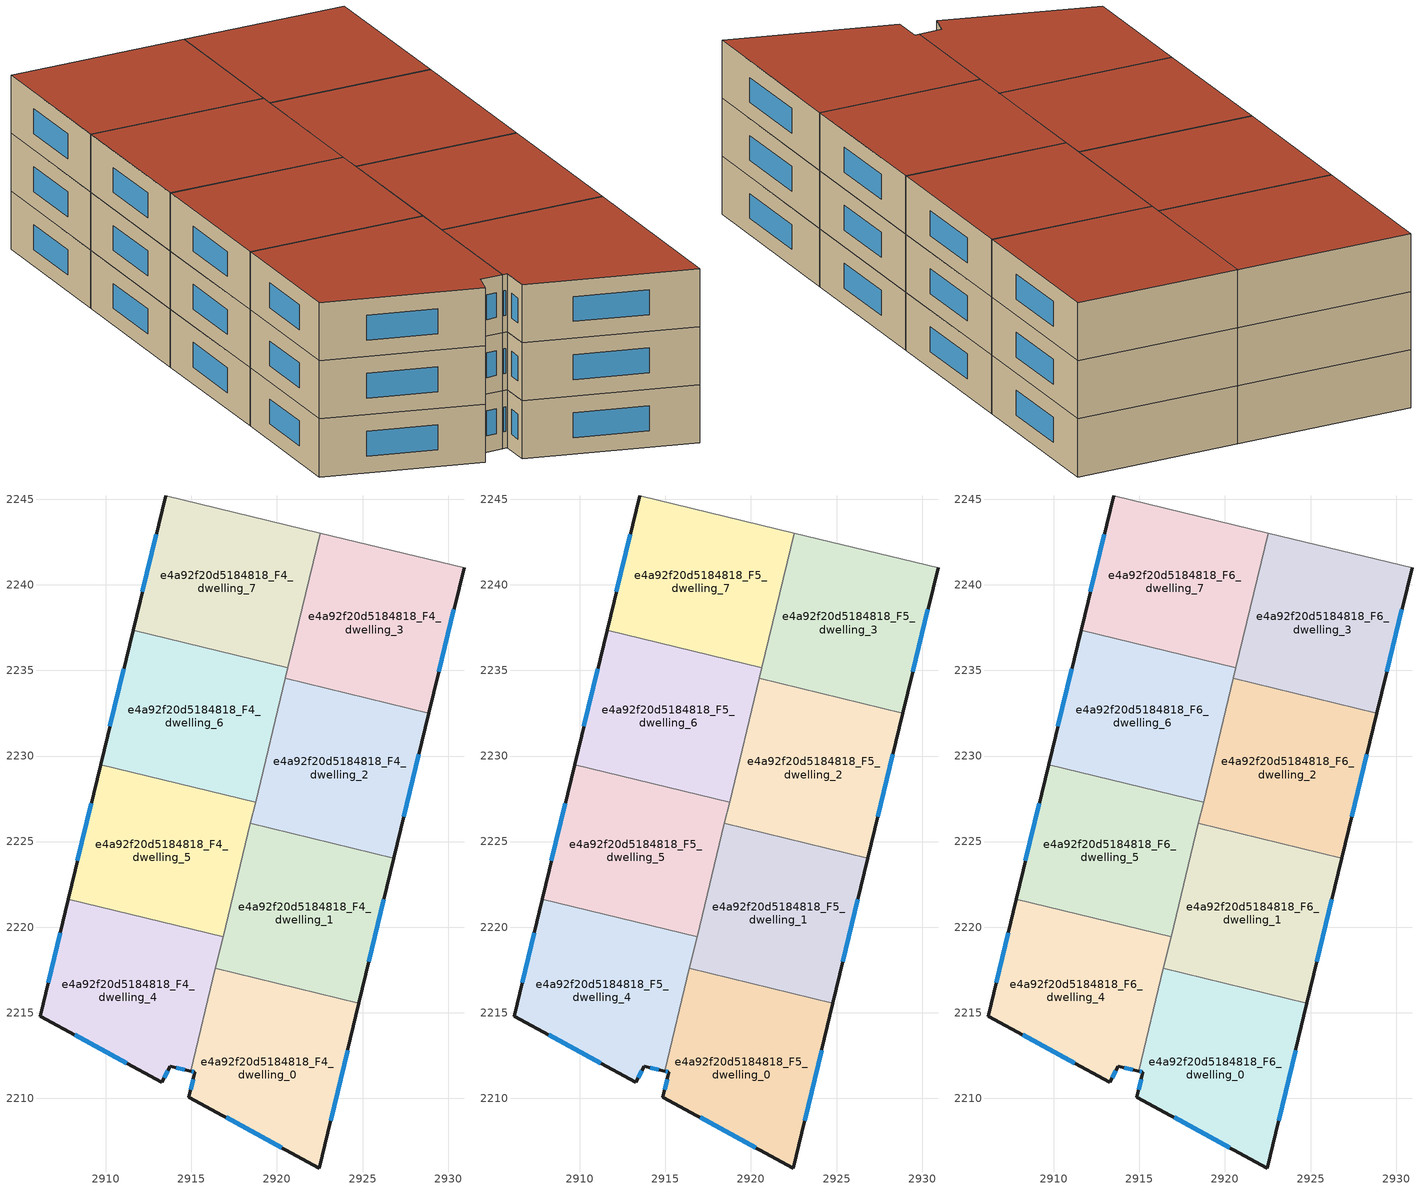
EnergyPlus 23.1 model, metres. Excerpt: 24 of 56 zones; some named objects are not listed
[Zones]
e4a92f20d5184818_F4_dwelling_0
 floor to e4a92f20d5184818_F3_dwelling_0 (EU_floor_Construction): 2924.79,2215.56 2922.46,2205.92 2914.85,2210.06 2915.19,2211.53 2914.95,2211.59 2916.4,2217.59 z12
 wall outside (EU_wall_Construction): 2914.95,2211.59 2915.19,2211.53 2914.85,2210.06 2922.46,2205.92 2924.79,2215.56 z12:15
 wall to e4a92f20d5184818_F4_dwelling_1 (EU_wall_Construction): 2924.79,2215.56 2916.4,2217.59 z12:15
 wall to e4a92f20d5184818_F4_dwelling_4 (EU_wall_Construction): 2916.4,2217.59 2914.95,2211.59 z12:15
 window (EU_Window_Construction): 2923.13,2208.67 2924.13,2212.8 / 2917.02,2208.88 2920.29,2207.1 / 2915.1,2211.11 2914.95,2210.48 / 2915.02,2211.57 2915.12,2211.55 z12.86:14.14
e4a92f20d5184818_F4_dwelling_1
 floor to e4a92f20d5184818_F3_dwelling_1 (EU_floor_Construction): 2926.84,2224.04 2924.79,2215.56 2916.4,2217.59 2918.45,2226.06 z12
 wall outside (EU_wall_Construction): 2924.79,2215.56 2926.84,2224.04 z12:15
 wall to e4a92f20d5184818_F4_dwelling_2 (EU_wall_Construction): 2926.84,2224.04 2918.45,2226.06 z12:15
 wall to e4a92f20d5184818_F4_dwelling_5 (EU_wall_Construction): 2918.45,2226.06 2916.85,2219.44 z12:15
 wall to e4a92f20d5184818_F4_dwelling_4 (EU_wall_Construction): 2916.85,2219.44 2916.4,2217.59 z12:15
 window (EU_Window_Construction): 2925.38,2217.98 2926.25,2221.61 z12.86:14.14
e4a92f20d5184818_F4_dwelling_2
 floor to e4a92f20d5184818_F3_dwelling_2 (EU_floor_Construction): 2928.88,2232.51 2926.84,2224.04 2918.45,2226.06 2920.49,2234.54 z12
 wall outside (EU_wall_Construction): 2926.84,2224.04 2928.88,2232.51 z12:15
 wall to e4a92f20d5184818_F4_dwelling_3 (EU_wall_Construction): 2928.88,2232.51 2920.49,2234.54 z12:15
 wall to e4a92f20d5184818_F4_dwelling_6 (EU_wall_Construction): 2920.49,2234.54 2918.74,2227.3 z12:15
 wall to e4a92f20d5184818_F4_dwelling_5 (EU_wall_Construction): 2918.74,2227.3 2918.45,2226.06 z12:15
 window (EU_Window_Construction): 2927.42,2226.46 2928.3,2230.09 z12.86:14.14
e4a92f20d5184818_F4_dwelling_3
 floor to e4a92f20d5184818_F3_dwelling_3 (EU_floor_Construction): 2930.93,2240.99 2928.88,2232.51 2920.49,2234.54 2922.54,2243.02 z12
 wall outside (EU_wall_Construction): 2928.88,2232.51 2930.93,2240.99 z12:15
 wall adiabatic (EU_wall_Construction): 2930.93,2240.99 2922.54,2243.02 z12:15
 wall to e4a92f20d5184818_F4_dwelling_7 (EU_wall_Construction): 2922.54,2243.02 2920.64,2235.16 z12:15
 wall to e4a92f20d5184818_F4_dwelling_6 (EU_wall_Construction): 2920.64,2235.16 2920.49,2234.54 z12:15
 window (EU_Window_Construction): 2929.47,2234.94 2930.35,2238.57 z12.86:14.14
e4a92f20d5184818_F4_dwelling_4
 floor to e4a92f20d5184818_F3_dwelling_4 (EU_floor_Construction): 2916.85,2219.44 2914.95,2211.59 2913.77,2211.86 2913.26,2210.93 2906.15,2214.8 2907.79,2221.62 z12
 wall outside (EU_wall_Construction): 2907.79,2221.62 2906.15,2214.8 2913.26,2210.93 2913.77,2211.86 2914.95,2211.59 z12:15
 wall to e4a92f20d5184818_F4_dwelling_5 (EU_wall_Construction): 2916.85,2219.44 2907.79,2221.62 z12:15
 window (EU_Window_Construction): 2914.11,2211.78 2914.61,2211.67 / 2913.41,2211.19 2913.62,2211.59 / 2908.18,2213.7 2911.23,2212.03 / 2907.32,2219.67 2906.62,2216.75 z12.86:14.14
e4a92f20d5184818_F4_dwelling_5
 floor to e4a92f20d5184818_F3_dwelling_5 (EU_floor_Construction): 2918.74,2227.3 2916.85,2219.44 2907.79,2221.62 2909.69,2229.48 z12
 wall outside (EU_wall_Construction): 2909.69,2229.48 2907.79,2221.62 z12:15
 wall to e4a92f20d5184818_F4_dwelling_6 (EU_wall_Construction): 2918.74,2227.3 2909.69,2229.48 z12:15
 window (EU_Window_Construction): 2909.15,2227.24 2908.34,2223.87 z12.86:14.14
e4a92f20d5184818_F4_dwelling_6
 floor to e4a92f20d5184818_F3_dwelling_6 (EU_floor_Construction): 2920.64,2235.16 2918.74,2227.3 2909.69,2229.48 2911.59,2237.34 z12
 wall outside (EU_wall_Construction): 2911.59,2237.34 2909.69,2229.48 z12:15
 wall to e4a92f20d5184818_F4_dwelling_7 (EU_wall_Construction): 2920.64,2235.16 2911.59,2237.34 z12:15
 window (EU_Window_Construction): 2911.05,2235.1 2910.23,2231.73 z12.86:14.14
e4a92f20d5184818_F4_dwelling_7
 floor to e4a92f20d5184818_F3_dwelling_7 (EU_floor_Construction): 2922.54,2243.02 2920.64,2235.16 2911.59,2237.34 2913.49,2245.2 z12
 wall outside (EU_wall_Construction): 2913.49,2245.2 2911.59,2237.34 z12:15
 wall adiabatic (EU_wall_Construction): 2922.54,2243.02 2913.49,2245.2 z12:15
 window (EU_Window_Construction): 2912.94,2242.96 2912.13,2239.59 z12.86:14.14
e4a92f20d5184818_F5_dwelling_0
 floor to e4a92f20d5184818_F4_dwelling_0 (EU_floor_Construction): 2924.79,2215.56 2922.46,2205.92 2914.85,2210.06 2915.19,2211.53 2914.95,2211.59 2916.4,2217.59 z15
 wall outside (EU_wall_Construction): 2914.95,2211.59 2915.19,2211.53 2914.85,2210.06 2922.46,2205.92 2924.79,2215.56 z15:18
 wall to e4a92f20d5184818_F5_dwelling_1 (EU_wall_Construction): 2924.79,2215.56 2916.4,2217.59 z15:18
 wall to e4a92f20d5184818_F5_dwelling_4 (EU_wall_Construction): 2916.4,2217.59 2914.95,2211.59 z15:18
 window (EU_Window_Construction): 2923.13,2208.67 2924.13,2212.8 / 2917.02,2208.88 2920.29,2207.1 / 2915.1,2211.11 2914.95,2210.48 / 2915.02,2211.57 2915.12,2211.55 z15.86:17.14
e4a92f20d5184818_F5_dwelling_1
 floor to e4a92f20d5184818_F4_dwelling_1 (EU_floor_Construction): 2926.84,2224.04 2924.79,2215.56 2916.4,2217.59 2918.45,2226.06 z15
 wall outside (EU_wall_Construction): 2924.79,2215.56 2926.84,2224.04 z15:18
 wall to e4a92f20d5184818_F5_dwelling_2 (EU_wall_Construction): 2926.84,2224.04 2918.45,2226.06 z15:18
 wall to e4a92f20d5184818_F5_dwelling_5 (EU_wall_Construction): 2918.45,2226.06 2916.85,2219.44 z15:18
 wall to e4a92f20d5184818_F5_dwelling_4 (EU_wall_Construction): 2916.85,2219.44 2916.4,2217.59 z15:18
 window (EU_Window_Construction): 2925.38,2217.98 2926.25,2221.61 z15.86:17.14
e4a92f20d5184818_F5_dwelling_2
 floor to e4a92f20d5184818_F4_dwelling_2 (EU_floor_Construction): 2928.88,2232.51 2926.84,2224.04 2918.45,2226.06 2920.49,2234.54 z15
 wall outside (EU_wall_Construction): 2926.84,2224.04 2928.88,2232.51 z15:18
 wall to e4a92f20d5184818_F5_dwelling_3 (EU_wall_Construction): 2928.88,2232.51 2920.49,2234.54 z15:18
 wall to e4a92f20d5184818_F5_dwelling_6 (EU_wall_Construction): 2920.49,2234.54 2918.74,2227.3 z15:18
 wall to e4a92f20d5184818_F5_dwelling_5 (EU_wall_Construction): 2918.74,2227.3 2918.45,2226.06 z15:18
 window (EU_Window_Construction): 2927.42,2226.46 2928.3,2230.09 z15.86:17.14
e4a92f20d5184818_F5_dwelling_3
 floor to e4a92f20d5184818_F4_dwelling_3 (EU_floor_Construction): 2930.93,2240.99 2928.88,2232.51 2920.49,2234.54 2922.54,2243.02 z15
 wall outside (EU_wall_Construction): 2928.88,2232.51 2930.93,2240.99 z15:18
 wall adiabatic (EU_wall_Construction): 2930.93,2240.99 2922.54,2243.02 z15:18
 wall to e4a92f20d5184818_F5_dwelling_7 (EU_wall_Construction): 2922.54,2243.02 2920.64,2235.16 z15:18
 wall to e4a92f20d5184818_F5_dwelling_6 (EU_wall_Construction): 2920.64,2235.16 2920.49,2234.54 z15:18
 window (EU_Window_Construction): 2929.47,2234.94 2930.35,2238.57 z15.86:17.14
e4a92f20d5184818_F5_dwelling_4
 floor to e4a92f20d5184818_F4_dwelling_4 (EU_floor_Construction): 2916.85,2219.44 2914.95,2211.59 2913.77,2211.86 2913.26,2210.93 2906.15,2214.8 2907.79,2221.62 z15
 wall outside (EU_wall_Construction): 2907.79,2221.62 2906.15,2214.8 2913.26,2210.93 2913.77,2211.86 2914.95,2211.59 z15:18
 wall to e4a92f20d5184818_F5_dwelling_5 (EU_wall_Construction): 2916.85,2219.44 2907.79,2221.62 z15:18
 window (EU_Window_Construction): 2914.11,2211.78 2914.61,2211.67 / 2913.41,2211.19 2913.62,2211.59 / 2908.18,2213.7 2911.23,2212.03 / 2907.32,2219.67 2906.62,2216.75 z15.86:17.14
e4a92f20d5184818_F5_dwelling_5
 floor to e4a92f20d5184818_F4_dwelling_5 (EU_floor_Construction): 2918.74,2227.3 2916.85,2219.44 2907.79,2221.62 2909.69,2229.48 z15
 wall outside (EU_wall_Construction): 2909.69,2229.48 2907.79,2221.62 z15:18
 wall to e4a92f20d5184818_F5_dwelling_6 (EU_wall_Construction): 2918.74,2227.3 2909.69,2229.48 z15:18
 window (EU_Window_Construction): 2909.15,2227.24 2908.34,2223.87 z15.86:17.14
e4a92f20d5184818_F5_dwelling_6
 floor to e4a92f20d5184818_F4_dwelling_6 (EU_floor_Construction): 2920.64,2235.16 2918.74,2227.3 2909.69,2229.48 2911.59,2237.34 z15
 wall outside (EU_wall_Construction): 2911.59,2237.34 2909.69,2229.48 z15:18
 wall to e4a92f20d5184818_F5_dwelling_7 (EU_wall_Construction): 2920.64,2235.16 2911.59,2237.34 z15:18
 window (EU_Window_Construction): 2911.05,2235.1 2910.23,2231.73 z15.86:17.14
e4a92f20d5184818_F5_dwelling_7
 floor to e4a92f20d5184818_F4_dwelling_7 (EU_floor_Construction): 2922.54,2243.02 2920.64,2235.16 2911.59,2237.34 2913.49,2245.2 z15
 wall outside (EU_wall_Construction): 2913.49,2245.2 2911.59,2237.34 z15:18
 wall adiabatic (EU_wall_Construction): 2922.54,2243.02 2913.49,2245.2 z15:18
 window (EU_Window_Construction): 2912.94,2242.96 2912.13,2239.59 z15.86:17.14
e4a92f20d5184818_F6_dwelling_0
 floor to e4a92f20d5184818_F5_dwelling_0 (EU_floor_Construction): 2924.79,2215.56 2922.46,2205.92 2914.85,2210.06 2915.19,2211.53 2914.95,2211.59 2916.4,2217.59 z18
 wall outside (EU_wall_Construction): 2914.95,2211.59 2915.19,2211.53 2914.85,2210.06 2922.46,2205.92 2924.79,2215.56 z18:21
 wall to e4a92f20d5184818_F6_dwelling_1 (EU_wall_Construction): 2924.79,2215.56 2916.4,2217.59 z18:21
 wall to e4a92f20d5184818_F6_dwelling_4 (EU_wall_Construction): 2916.4,2217.59 2914.95,2211.59 z18:21
 window (EU_Window_Construction): 2923.13,2208.67 2924.13,2212.8 / 2917.02,2208.88 2920.29,2207.1 / 2915.1,2211.11 2914.95,2210.48 / 2915.02,2211.57 2915.12,2211.55 z18.86:20.14
 roof outside (EU_roof_Construction): 2922.46,2205.92 2924.79,2215.56 2916.4,2217.59 2914.95,2211.59 2915.19,2211.53 2914.85,2210.06 z21
e4a92f20d5184818_F6_dwelling_1
 floor to e4a92f20d5184818_F5_dwelling_1 (EU_floor_Construction): 2926.84,2224.04 2924.79,2215.56 2916.4,2217.59 2918.45,2226.06 z18
 wall outside (EU_wall_Construction): 2924.79,2215.56 2926.84,2224.04 z18:21
 wall to e4a92f20d5184818_F6_dwelling_2 (EU_wall_Construction): 2926.84,2224.04 2918.45,2226.06 z18:21
 wall to e4a92f20d5184818_F6_dwelling_5 (EU_wall_Construction): 2918.45,2226.06 2916.85,2219.44 z18:21
 wall to e4a92f20d5184818_F6_dwelling_4 (EU_wall_Construction): 2916.85,2219.44 2916.4,2217.59 z18:21
 window (EU_Window_Construction): 2925.38,2217.98 2926.25,2221.61 z18.86:20.14
 roof outside (EU_roof_Construction): 2924.79,2215.56 2926.84,2224.04 2918.45,2226.06 2916.4,2217.59 z21
e4a92f20d5184818_F6_dwelling_2
 floor to e4a92f20d5184818_F5_dwelling_2 (EU_floor_Construction): 2928.88,2232.51 2926.84,2224.04 2918.45,2226.06 2920.49,2234.54 z18
 wall outside (EU_wall_Construction): 2926.84,2224.04 2928.88,2232.51 z18:21
 wall to e4a92f20d5184818_F6_dwelling_3 (EU_wall_Construction): 2928.88,2232.51 2920.49,2234.54 z18:21
 wall to e4a92f20d5184818_F6_dwelling_6 (EU_wall_Construction): 2920.49,2234.54 2918.74,2227.3 z18:21
 wall to e4a92f20d5184818_F6_dwelling_5 (EU_wall_Construction): 2918.74,2227.3 2918.45,2226.06 z18:21
 window (EU_Window_Construction): 2927.42,2226.46 2928.3,2230.09 z18.86:20.14
 roof outside (EU_roof_Construction): 2926.84,2224.04 2928.88,2232.51 2920.49,2234.54 2918.45,2226.06 z21
e4a92f20d5184818_F6_dwelling_3
 floor to e4a92f20d5184818_F5_dwelling_3 (EU_floor_Construction): 2930.93,2240.99 2928.88,2232.51 2920.49,2234.54 2922.54,2243.02 z18
 wall outside (EU_wall_Construction): 2928.88,2232.51 2930.93,2240.99 z18:21
 wall adiabatic (EU_wall_Construction): 2930.93,2240.99 2922.54,2243.02 z18:21
 wall to e4a92f20d5184818_F6_dwelling_7 (EU_wall_Construction): 2922.54,2243.02 2920.64,2235.16 z18:21
 wall to e4a92f20d5184818_F6_dwelling_6 (EU_wall_Construction): 2920.64,2235.16 2920.49,2234.54 z18:21
 window (EU_Window_Construction): 2929.47,2234.94 2930.35,2238.57 z18.86:20.14
 roof outside (EU_roof_Construction): 2928.88,2232.51 2930.93,2240.99 2922.54,2243.02 2920.49,2234.54 z21
e4a92f20d5184818_F6_dwelling_4
 floor to e4a92f20d5184818_F5_dwelling_4 (EU_floor_Construction): 2916.85,2219.44 2914.95,2211.59 2913.77,2211.86 2913.26,2210.93 2906.15,2214.8 2907.79,2221.62 z18
 wall outside (EU_wall_Construction): 2907.79,2221.62 2906.15,2214.8 2913.26,2210.93 2913.77,2211.86 2914.95,2211.59 z18:21
 wall to e4a92f20d5184818_F6_dwelling_5 (EU_wall_Construction): 2916.85,2219.44 2907.79,2221.62 z18:21
 window (EU_Window_Construction): 2914.11,2211.78 2914.61,2211.67 / 2913.41,2211.19 2913.62,2211.59 / 2908.18,2213.7 2911.23,2212.03 / 2907.32,2219.67 2906.62,2216.75 z18.86:20.14
 roof outside (EU_roof_Construction): 2914.95,2211.59 2916.85,2219.44 2907.79,2221.62 2906.15,2214.8 2913.26,2210.93 2913.77,2211.86 z21
e4a92f20d5184818_F6_dwelling_5
 floor to e4a92f20d5184818_F5_dwelling_5 (EU_floor_Construction): 2918.74,2227.3 2916.85,2219.44 2907.79,2221.62 2909.69,2229.48 z18
 wall outside (EU_wall_Construction): 2909.69,2229.48 2907.79,2221.62 z18:21
 wall to e4a92f20d5184818_F6_dwelling_6 (EU_wall_Construction): 2918.74,2227.3 2909.69,2229.48 z18:21
 window (EU_Window_Construction): 2909.15,2227.24 2908.34,2223.87 z18.86:20.14
 roof outside (EU_roof_Construction): 2916.85,2219.44 2918.74,2227.3 2909.69,2229.48 2907.79,2221.62 z21
e4a92f20d5184818_F6_dwelling_6
 floor to e4a92f20d5184818_F5_dwelling_6 (EU_floor_Construction): 2920.64,2235.16 2918.74,2227.3 2909.69,2229.48 2911.59,2237.34 z18
 wall outside (EU_wall_Construction): 2911.59,2237.34 2909.69,2229.48 z18:21
 wall to e4a92f20d5184818_F6_dwelling_7 (EU_wall_Construction): 2920.64,2235.16 2911.59,2237.34 z18:21
 window (EU_Window_Construction): 2911.05,2235.1 2910.23,2231.73 z18.86:20.14
 roof outside (EU_roof_Construction): 2918.74,2227.3 2920.64,2235.16 2911.59,2237.34 2909.69,2229.48 z21
e4a92f20d5184818_F6_dwelling_7
 floor to e4a92f20d5184818_F5_dwelling_7 (EU_floor_Construction): 2922.54,2243.02 2920.64,2235.16 2911.59,2237.34 2913.49,2245.2 z18
 wall outside (EU_wall_Construction): 2913.49,2245.2 2911.59,2237.34 z18:21
 wall adiabatic (EU_wall_Construction): 2922.54,2243.02 2913.49,2245.2 z18:21
 window (EU_Window_Construction): 2912.94,2242.96 2912.13,2239.59 z18.86:20.14
 roof outside (EU_roof_Construction): 2920.64,2235.16 2922.54,2243.02 2913.49,2245.2 2911.59,2237.34 z21
[Building]
EU S2 Campaign: North Axis=0; Terrain=City; Solar Distribution=FullExterior
[Site:Location]
Helsinki-Vantaa.AP: Latitude=60.317; Longitude=24.963; Time Zone=2; Elevation=54.6
[SizingPeriod:WeatherFileDays]
AnnualSizingPeriod: Begin Month=1; Begin Day of Month=1; End Month=12; End Day of Month=31; Day of Week for Start Day=Monday; Use Weather File Daylight Saving Period=No; Use Weather File Rain and Snow Indicators=No
[MATERIAL]
EU_InternalMass_Material: Roughness=MediumRough; Thickness=0.1; Conductivity=1; Density=1800; Specific Heat=900; Thermal Absorptance=0.9; Solar Absorptance=0.7; Visible Absorptance=0.7
[MATERIAL:NOMASS] Roughness=MediumRough; Thermal Absorptance=0.9; Solar Absorptance=0.7; Visible Absorptance=0.7
Name | Thermal Resistance
EU_wall_NoMass | 5.91765
EU_roof_NoMass | 11.1778
EU_floor_NoMass | 6.2875
[WINDOWMATERIAL:SIMPLEGLAZINGSYSTEM]
EU_Window_SimpleGlazing: UFactor=0.994035; Solar Heat Gain Coefficient=0.7; Visible Transmittance=0.7
[CONSTRUCTION]
EU_wall_Construction: EU_wall_NoMass
EU_roof_Construction: EU_roof_NoMass
EU_floor_Construction: EU_floor_NoMass
EU_Window_Construction: EU_Window_SimpleGlazing
EU_InternalMass_Construction: EU_InternalMass_Material
[ZONE] Type=1; Multiplier=1; Ceiling Height=autocalculate; Floor Area=autocalculate; Part of Total Floor Area=Yes
Name | Volume
e4a92f20d5184818_F4_dwelling_0; e4a92f20d5184818_F5_dwelling_0; e4a92f20d5184818_F6_dwelling_0 | 225.872
e4a92f20d5184818_F4_dwelling_1; e4a92f20d5184818_F5_dwelling_1; e4a92f20d5184818_F6_dwelling_1 | 225.852
e4a92f20d5184818_F4_dwelling_2; e4a92f20d5184818_F5_dwelling_2; e4a92f20d5184818_F6_dwelling_2 | 225.836
e4a92f20d5184818_F4_dwelling_3; e4a92f20d5184818_F5_dwelling_3; e4a92f20d5184818_F6_dwelling_3; e4a92f20d5184818_F4_dwelling_6; e4a92f20d5184818_F5_dwelling_6; e4a92f20d5184818_F6_dwelling_6 | 225.853
e4a92f20d5184818_F4_dwelling_4; e4a92f20d5184818_F5_dwelling_4; e4a92f20d5184818_F6_dwelling_4 | 225.838
e4a92f20d5184818_F4_dwelling_5; e4a92f20d5184818_F5_dwelling_5; e4a92f20d5184818_F6_dwelling_5; e4a92f20d5184818_F4_dwelling_7; e4a92f20d5184818_F5_dwelling_7; e4a92f20d5184818_F6_dwelling_7 | 225.854
[INTERNALMASS] Construction=EU_InternalMass_Construction
Name | Zone or ZoneList | Surface Area
e4a92f20d5184818_F4_dwelling_0_EU_InternalMass | e4a92f20d5184818_F4_dwelling_0 | 75.2907
e4a92f20d5184818_F4_dwelling_1_EU_InternalMass | e4a92f20d5184818_F4_dwelling_1 | 75.2842
e4a92f20d5184818_F4_dwelling_2_EU_InternalMass | e4a92f20d5184818_F4_dwelling_2 | 75.279
e4a92f20d5184818_F4_dwelling_3_EU_InternalMass | e4a92f20d5184818_F4_dwelling_3 | 75.2842
e4a92f20d5184818_F4_dwelling_4_EU_InternalMass | e4a92f20d5184818_F4_dwelling_4 | 75.2792
e4a92f20d5184818_F4_dwelling_5_EU_InternalMass | e4a92f20d5184818_F4_dwelling_5 | 75.2846
e4a92f20d5184818_F4_dwelling_6_EU_InternalMass | e4a92f20d5184818_F4_dwelling_6 | 75.2846
e4a92f20d5184818_F4_dwelling_7_EU_InternalMass | e4a92f20d5184818_F4_dwelling_7 | 75.2846
e4a92f20d5184818_F5_dwelling_0_EU_InternalMass | e4a92f20d5184818_F5_dwelling_0 | 75.2907
e4a92f20d5184818_F5_dwelling_1_EU_InternalMass | e4a92f20d5184818_F5_dwelling_1 | 75.2842
e4a92f20d5184818_F5_dwelling_2_EU_InternalMass | e4a92f20d5184818_F5_dwelling_2 | 75.279
e4a92f20d5184818_F5_dwelling_3_EU_InternalMass | e4a92f20d5184818_F5_dwelling_3 | 75.2842
e4a92f20d5184818_F5_dwelling_4_EU_InternalMass | e4a92f20d5184818_F5_dwelling_4 | 75.2792
e4a92f20d5184818_F5_dwelling_5_EU_InternalMass | e4a92f20d5184818_F5_dwelling_5 | 75.2846
e4a92f20d5184818_F5_dwelling_6_EU_InternalMass | e4a92f20d5184818_F5_dwelling_6 | 75.2846
e4a92f20d5184818_F5_dwelling_7_EU_InternalMass | e4a92f20d5184818_F5_dwelling_7 | 75.2846
e4a92f20d5184818_F6_dwelling_0_EU_InternalMass | e4a92f20d5184818_F6_dwelling_0 | 75.2907
e4a92f20d5184818_F6_dwelling_1_EU_InternalMass | e4a92f20d5184818_F6_dwelling_1 | 75.2842
e4a92f20d5184818_F6_dwelling_2_EU_InternalMass | e4a92f20d5184818_F6_dwelling_2 | 75.279
e4a92f20d5184818_F6_dwelling_3_EU_InternalMass | e4a92f20d5184818_F6_dwelling_3 | 75.2842
e4a92f20d5184818_F6_dwelling_4_EU_InternalMass | e4a92f20d5184818_F6_dwelling_4 | 75.2792
e4a92f20d5184818_F6_dwelling_5_EU_InternalMass | e4a92f20d5184818_F6_dwelling_5 | 75.2846
e4a92f20d5184818_F6_dwelling_6_EU_InternalMass | e4a92f20d5184818_F6_dwelling_6 | 75.2846
e4a92f20d5184818_F6_dwelling_7_EU_InternalMass | e4a92f20d5184818_F6_dwelling_7 | 75.2846
[OTHEREQUIPMENT] Fuel Type=Electricity; Design Level Calculation Method=Watts/Area; Power per Zone Floor Area=1; Fraction Latent=0; Fraction Radiant=0; Fraction Lost=0; Carbon Dioxide Generation Rate=0; EndUse Subcategory=EU_Step8_InternalGains
Name | Zone or ZoneList or Space or SpaceList | Schedule
EU_Step8_InternalGain_e4a92f20d5184818_F4_dwelling_0_f000 | e4a92f20d5184818_F4_dwelling_0 | EU_Step8_GainSchedule_e4a92f20d5184818_F4_dwelling_0_f000
EU_Step8_InternalGain_e4a92f20d5184818_F4_dwelling_1_f000 | e4a92f20d5184818_F4_dwelling_1 | EU_Step8_GainSchedule_e4a92f20d5184818_F4_dwelling_1_f000
EU_Step8_InternalGain_e4a92f20d5184818_F4_dwelling_2_f000 | e4a92f20d5184818_F4_dwelling_2 | EU_Step8_GainSchedule_e4a92f20d5184818_F4_dwelling_2_f000
EU_Step8_InternalGain_e4a92f20d5184818_F4_dwelling_3_f000 | e4a92f20d5184818_F4_dwelling_3 | EU_Step8_GainSchedule_e4a92f20d5184818_F4_dwelling_3_f000
EU_Step8_InternalGain_e4a92f20d5184818_F4_dwelling_4_f000 | e4a92f20d5184818_F4_dwelling_4 | EU_Step8_GainSchedule_e4a92f20d5184818_F4_dwelling_4_f000
EU_Step8_InternalGain_e4a92f20d5184818_F4_dwelling_5_f000 | e4a92f20d5184818_F4_dwelling_5 | EU_Step8_GainSchedule_e4a92f20d5184818_F4_dwelling_5_f000
EU_Step8_InternalGain_e4a92f20d5184818_F4_dwelling_6_f000 | e4a92f20d5184818_F4_dwelling_6 | EU_Step8_GainSchedule_e4a92f20d5184818_F4_dwelling_6_f000
EU_Step8_InternalGain_e4a92f20d5184818_F4_dwelling_7_f000 | e4a92f20d5184818_F4_dwelling_7 | EU_Step8_GainSchedule_e4a92f20d5184818_F4_dwelling_7_f000
EU_Step8_InternalGain_e4a92f20d5184818_F5_dwelling_0_f000 | e4a92f20d5184818_F5_dwelling_0 | EU_Step8_GainSchedule_e4a92f20d5184818_F5_dwelling_0_f000
EU_Step8_InternalGain_e4a92f20d5184818_F5_dwelling_1_f000 | e4a92f20d5184818_F5_dwelling_1 | EU_Step8_GainSchedule_e4a92f20d5184818_F5_dwelling_1_f000
EU_Step8_InternalGain_e4a92f20d5184818_F5_dwelling_2_f000 | e4a92f20d5184818_F5_dwelling_2 | EU_Step8_GainSchedule_e4a92f20d5184818_F5_dwelling_2_f000
EU_Step8_InternalGain_e4a92f20d5184818_F5_dwelling_3_f000 | e4a92f20d5184818_F5_dwelling_3 | EU_Step8_GainSchedule_e4a92f20d5184818_F5_dwelling_3_f000
EU_Step8_InternalGain_e4a92f20d5184818_F5_dwelling_4_f000 | e4a92f20d5184818_F5_dwelling_4 | EU_Step8_GainSchedule_e4a92f20d5184818_F5_dwelling_4_f000
EU_Step8_InternalGain_e4a92f20d5184818_F5_dwelling_5_f000 | e4a92f20d5184818_F5_dwelling_5 | EU_Step8_GainSchedule_e4a92f20d5184818_F5_dwelling_5_f000
EU_Step8_InternalGain_e4a92f20d5184818_F5_dwelling_6_f000 | e4a92f20d5184818_F5_dwelling_6 | EU_Step8_GainSchedule_e4a92f20d5184818_F5_dwelling_6_f000
EU_Step8_InternalGain_e4a92f20d5184818_F5_dwelling_7_f000 | e4a92f20d5184818_F5_dwelling_7 | EU_Step8_GainSchedule_e4a92f20d5184818_F5_dwelling_7_f000
EU_Step8_InternalGain_e4a92f20d5184818_F6_dwelling_0_f000 | e4a92f20d5184818_F6_dwelling_0 | EU_Step8_GainSchedule_e4a92f20d5184818_F6_dwelling_0_f000
EU_Step8_InternalGain_e4a92f20d5184818_F6_dwelling_1_f000 | e4a92f20d5184818_F6_dwelling_1 | EU_Step8_GainSchedule_e4a92f20d5184818_F6_dwelling_1_f000
EU_Step8_InternalGain_e4a92f20d5184818_F6_dwelling_2_f000 | e4a92f20d5184818_F6_dwelling_2 | EU_Step8_GainSchedule_e4a92f20d5184818_F6_dwelling_2_f000
EU_Step8_InternalGain_e4a92f20d5184818_F6_dwelling_3_f000 | e4a92f20d5184818_F6_dwelling_3 | EU_Step8_GainSchedule_e4a92f20d5184818_F6_dwelling_3_f000
EU_Step8_InternalGain_e4a92f20d5184818_F6_dwelling_4_f000 | e4a92f20d5184818_F6_dwelling_4 | EU_Step8_GainSchedule_e4a92f20d5184818_F6_dwelling_4_f000
EU_Step8_InternalGain_e4a92f20d5184818_F6_dwelling_5_f000 | e4a92f20d5184818_F6_dwelling_5 | EU_Step8_GainSchedule_e4a92f20d5184818_F6_dwelling_5_f000
EU_Step8_InternalGain_e4a92f20d5184818_F6_dwelling_6_f000 | e4a92f20d5184818_F6_dwelling_6 | EU_Step8_GainSchedule_e4a92f20d5184818_F6_dwelling_6_f000
EU_Step8_InternalGain_e4a92f20d5184818_F6_dwelling_7_f000 | e4a92f20d5184818_F6_dwelling_7 | EU_Step8_GainSchedule_e4a92f20d5184818_F6_dwelling_7_f000
[ZONEVENTILATION:DESIGNFLOWRATE] Schedule=EU_AlwaysOn; Design Flow Rate Calculation Method=AirChanges/Hour; Air Changes per Hour=0.596421; Ventilation Type=Natural; Fan Pressure Rise=0; Fan Total Efficiency=1; Constant Term Coefficient=1; Temperature Term Coefficient=0; Velocity Term Coefficient=0; Velocity Squared Term Coefficient=0; Minimum Indoor Temperature=-100; Maximum Indoor Temperature=100; Delta Temperature=-100; Minimum Outdoor Temperature=-100; Maximum Outdoor Temperature=100; Maximum Wind Speed=40
Name | Zone or ZoneList or Space or SpaceList
EU_ConstantAir_e4a92f20d5184818_F4_dwelling_0 | e4a92f20d5184818_F4_dwelling_0
EU_ConstantAir_e4a92f20d5184818_F4_dwelling_1 | e4a92f20d5184818_F4_dwelling_1
EU_ConstantAir_e4a92f20d5184818_F4_dwelling_2 | e4a92f20d5184818_F4_dwelling_2
EU_ConstantAir_e4a92f20d5184818_F4_dwelling_3 | e4a92f20d5184818_F4_dwelling_3
EU_ConstantAir_e4a92f20d5184818_F4_dwelling_4 | e4a92f20d5184818_F4_dwelling_4
EU_ConstantAir_e4a92f20d5184818_F4_dwelling_5 | e4a92f20d5184818_F4_dwelling_5
EU_ConstantAir_e4a92f20d5184818_F4_dwelling_6 | e4a92f20d5184818_F4_dwelling_6
EU_ConstantAir_e4a92f20d5184818_F4_dwelling_7 | e4a92f20d5184818_F4_dwelling_7
EU_ConstantAir_e4a92f20d5184818_F5_dwelling_0 | e4a92f20d5184818_F5_dwelling_0
EU_ConstantAir_e4a92f20d5184818_F5_dwelling_1 | e4a92f20d5184818_F5_dwelling_1
EU_ConstantAir_e4a92f20d5184818_F5_dwelling_2 | e4a92f20d5184818_F5_dwelling_2
EU_ConstantAir_e4a92f20d5184818_F5_dwelling_3 | e4a92f20d5184818_F5_dwelling_3
EU_ConstantAir_e4a92f20d5184818_F5_dwelling_4 | e4a92f20d5184818_F5_dwelling_4
EU_ConstantAir_e4a92f20d5184818_F5_dwelling_5 | e4a92f20d5184818_F5_dwelling_5
EU_ConstantAir_e4a92f20d5184818_F5_dwelling_6 | e4a92f20d5184818_F5_dwelling_6
EU_ConstantAir_e4a92f20d5184818_F5_dwelling_7 | e4a92f20d5184818_F5_dwelling_7
EU_ConstantAir_e4a92f20d5184818_F6_dwelling_0 | e4a92f20d5184818_F6_dwelling_0
EU_ConstantAir_e4a92f20d5184818_F6_dwelling_1 | e4a92f20d5184818_F6_dwelling_1
EU_ConstantAir_e4a92f20d5184818_F6_dwelling_2 | e4a92f20d5184818_F6_dwelling_2
EU_ConstantAir_e4a92f20d5184818_F6_dwelling_3 | e4a92f20d5184818_F6_dwelling_3
EU_ConstantAir_e4a92f20d5184818_F6_dwelling_4 | e4a92f20d5184818_F6_dwelling_4
EU_ConstantAir_e4a92f20d5184818_F6_dwelling_5 | e4a92f20d5184818_F6_dwelling_5
EU_ConstantAir_e4a92f20d5184818_F6_dwelling_6 | e4a92f20d5184818_F6_dwelling_6
EU_ConstantAir_e4a92f20d5184818_F6_dwelling_7 | e4a92f20d5184818_F6_dwelling_7
[HVACTEMPLATE:THERMOSTAT] Constant Heating Setpoint=20; Constant Cooling Setpoint=50
EU_HeatOnly_e4a92f20d5184818_F4_dwelling_1; EU_HeatOnly_e4a92f20d5184818_F4_dwelling_2; EU_HeatOnly_e4a92f20d5184818_F4_dwelling_3; EU_HeatOnly_e4a92f20d5184818_F4_dwelling_4; EU_HeatOnly_e4a92f20d5184818_F4_dwelling_5; EU_HeatOnly_e4a92f20d5184818_F4_dwelling_6; EU_HeatOnly_e4a92f20d5184818_F4_dwelling_7; EU_HeatOnly_e4a92f20d5184818_F5_dwelling_0; EU_HeatOnly_e4a92f20d5184818_F5_dwelling_1; EU_HeatOnly_e4a92f20d5184818_F5_dwelling_2; EU_HeatOnly_e4a92f20d5184818_F5_dwelling_3; EU_HeatOnly_e4a92f20d5184818_F5_dwelling_4; EU_HeatOnly_e4a92f20d5184818_F5_dwelling_5; EU_HeatOnly_e4a92f20d5184818_F5_dwelling_6; EU_HeatOnly_e4a92f20d5184818_F5_dwelling_7; EU_HeatOnly_e4a92f20d5184818_F6_dwelling_0; EU_HeatOnly_e4a92f20d5184818_F6_dwelling_1; EU_HeatOnly_e4a92f20d5184818_F6_dwelling_2; EU_HeatOnly_e4a92f20d5184818_F6_dwelling_3; EU_HeatOnly_e4a92f20d5184818_F6_dwelling_4; EU_HeatOnly_e4a92f20d5184818_F6_dwelling_5; EU_HeatOnly_e4a92f20d5184818_F6_dwelling_6; EU_HeatOnly_e4a92f20d5184818_F6_dwelling_7
[HVACTEMPLATE:ZONE:IDEALLOADSAIRSYSTEM] System Availability Schedule=EU_AlwaysOn; Maximum Heating Supply Air Temperature=50; Minimum Cooling Supply Air Temperature=13; Maximum Heating Supply Air Humidity Ratio=0.0156; Minimum Cooling Supply Air Humidity Ratio=0.0077; Heating Limit=NoLimit; Cooling Limit=NoLimit; Heating Availability Schedule=EU_AlwaysOn; Cooling Availability Schedule=EU_CoolingOff; Dehumidification Control Type=ConstantSensibleHeatRatio; Cooling Sensible Heat Ratio=0.7; Dehumidification Setpoint=60; Humidification Control Type=None; Humidification Setpoint=30; Outdoor Air Method=None; Outdoor Air Flow Rate per Person=0.00944; Outdoor Air Flow Rate per Zone Floor Area=0; Outdoor Air Flow Rate per Zone=0; Demand Controlled Ventilation Type=None; Outdoor Air Economizer Type=NoEconomizer; Heat Recovery Type=None; Sensible Heat Recovery Effectiveness=0.7; Latent Heat Recovery Effectiveness=0.65
Name | Template Thermostat
e4a92f20d5184818_F4_dwelling_0 | EU_HeatOnly_e4a92f20d5184818_F4_dwelling_0
e4a92f20d5184818_F4_dwelling_1 | EU_HeatOnly_e4a92f20d5184818_F4_dwelling_1
e4a92f20d5184818_F4_dwelling_2 | EU_HeatOnly_e4a92f20d5184818_F4_dwelling_2
e4a92f20d5184818_F4_dwelling_3 | EU_HeatOnly_e4a92f20d5184818_F4_dwelling_3
e4a92f20d5184818_F4_dwelling_4 | EU_HeatOnly_e4a92f20d5184818_F4_dwelling_4
e4a92f20d5184818_F4_dwelling_5 | EU_HeatOnly_e4a92f20d5184818_F4_dwelling_5
e4a92f20d5184818_F4_dwelling_6 | EU_HeatOnly_e4a92f20d5184818_F4_dwelling_6
e4a92f20d5184818_F4_dwelling_7 | EU_HeatOnly_e4a92f20d5184818_F4_dwelling_7
e4a92f20d5184818_F5_dwelling_0 | EU_HeatOnly_e4a92f20d5184818_F5_dwelling_0
e4a92f20d5184818_F5_dwelling_1 | EU_HeatOnly_e4a92f20d5184818_F5_dwelling_1
e4a92f20d5184818_F5_dwelling_2 | EU_HeatOnly_e4a92f20d5184818_F5_dwelling_2
e4a92f20d5184818_F5_dwelling_3 | EU_HeatOnly_e4a92f20d5184818_F5_dwelling_3
e4a92f20d5184818_F5_dwelling_4 | EU_HeatOnly_e4a92f20d5184818_F5_dwelling_4
e4a92f20d5184818_F5_dwelling_5 | EU_HeatOnly_e4a92f20d5184818_F5_dwelling_5
e4a92f20d5184818_F5_dwelling_6 | EU_HeatOnly_e4a92f20d5184818_F5_dwelling_6
e4a92f20d5184818_F5_dwelling_7 | EU_HeatOnly_e4a92f20d5184818_F5_dwelling_7
e4a92f20d5184818_F6_dwelling_0 | EU_HeatOnly_e4a92f20d5184818_F6_dwelling_0
e4a92f20d5184818_F6_dwelling_1 | EU_HeatOnly_e4a92f20d5184818_F6_dwelling_1
e4a92f20d5184818_F6_dwelling_2 | EU_HeatOnly_e4a92f20d5184818_F6_dwelling_2
e4a92f20d5184818_F6_dwelling_3 | EU_HeatOnly_e4a92f20d5184818_F6_dwelling_3
e4a92f20d5184818_F6_dwelling_4 | EU_HeatOnly_e4a92f20d5184818_F6_dwelling_4
e4a92f20d5184818_F6_dwelling_5 | EU_HeatOnly_e4a92f20d5184818_F6_dwelling_5
e4a92f20d5184818_F6_dwelling_6 | EU_HeatOnly_e4a92f20d5184818_F6_dwelling_6
e4a92f20d5184818_F6_dwelling_7 | EU_HeatOnly_e4a92f20d5184818_F6_dwelling_7
[SIZING:ZONE] Zone Cooling Design Supply Air Temperature Input Method=SupplyAirTemperature; Zone Cooling Design Supply Air Temperature=13; Zone Heating Design Supply Air Temperature Input Method=SupplyAirTemperature; Zone Heating Design Supply Air Temperature=50; Zone Cooling Design Supply Air Humidity Ratio=0.008; Zone Heating Design Supply Air Humidity Ratio=0.008; Cooling Design Air Flow Method=DesignDay; Cooling Design Air Flow Rate=0; Cooling Minimum Air Flow per Zone Floor Area=0.000762; Cooling Minimum Air Flow=0; Cooling Minimum Air Flow Fraction=0.2; Heating Design Air Flow Method=DesignDay; Heating Design Air Flow Rate=0; Heating Maximum Air Flow per Zone Floor Area=0.002032; Heating Maximum Air Flow=0.141576; Heating Maximum Air Flow Fraction=0.3; Account for Dedicated Outdoor Air System=No; Dedicated Outdoor Air System Control Strategy=NeutralSupplyAir; Dedicated Outdoor Air Low Setpoint Temperature for Design=autosize; Dedicated Outdoor Air High Setpoint Temperature for Design=autosize; Zone Load Sizing Method=Sensible Load Only No Latent Load; Zone Latent Cooling Design Supply Air Humidity Ratio Input Method=HumidityRatioDifference; Zone Cooling Design Supply Air Humidity Ratio Difference=0.005; Zone Latent Heating Design Supply Air Humidity Ratio Input Method=HumidityRatioDifference; Zone Humidification Design Supply Air Humidity Ratio Difference=0.005
e4a92f20d5184818_F4_dwelling_0; e4a92f20d5184818_F4_dwelling_1; e4a92f20d5184818_F4_dwelling_2; e4a92f20d5184818_F4_dwelling_3; e4a92f20d5184818_F4_dwelling_4; e4a92f20d5184818_F4_dwelling_5; e4a92f20d5184818_F4_dwelling_6; e4a92f20d5184818_F4_dwelling_7; e4a92f20d5184818_F5_dwelling_0; e4a92f20d5184818_F5_dwelling_1; e4a92f20d5184818_F5_dwelling_2; e4a92f20d5184818_F5_dwelling_3; e4a92f20d5184818_F5_dwelling_4; e4a92f20d5184818_F5_dwelling_5; e4a92f20d5184818_F5_dwelling_6; e4a92f20d5184818_F5_dwelling_7; e4a92f20d5184818_F6_dwelling_0; e4a92f20d5184818_F6_dwelling_1; e4a92f20d5184818_F6_dwelling_2; e4a92f20d5184818_F6_dwelling_3; e4a92f20d5184818_F6_dwelling_4; e4a92f20d5184818_F6_dwelling_5; e4a92f20d5184818_F6_dwelling_6; e4a92f20d5184818_F6_dwelling_7
[SCHEDULE:CONSTANT]
Name | Hourly Value
EU_AlwaysOn | 1
EU_CoolingOff | 0
[SCHEDULE:FILE] Column Number=1; Rows to Skip at Top=0; Number of Hours of Data=8760; Column Separator=Comma; Interpolate to Timestep=No; Minutes per Item=60; Adjust Schedule for Daylight Savings=Yes
Name | File
EU_Step8_GainSchedule_e4a92f20d5184818_F4_dwelling_0_f000 | ../../schedules/e4a92f20d5184818/e4a92f20d5184818_F4_dwelling_0_f000_gain.csv
EU_Step8_GainSchedule_e4a92f20d5184818_F4_dwelling_1_f000 | ../../schedules/e4a92f20d5184818/e4a92f20d5184818_F4_dwelling_1_f000_gain.csv
EU_Step8_GainSchedule_e4a92f20d5184818_F4_dwelling_2_f000 | ../../schedules/e4a92f20d5184818/e4a92f20d5184818_F4_dwelling_2_f000_gain.csv
EU_Step8_GainSchedule_e4a92f20d5184818_F4_dwelling_3_f000 | ../../schedules/e4a92f20d5184818/e4a92f20d5184818_F4_dwelling_3_f000_gain.csv
EU_Step8_GainSchedule_e4a92f20d5184818_F4_dwelling_4_f000 | ../../schedules/e4a92f20d5184818/e4a92f20d5184818_F4_dwelling_4_f000_gain.csv
EU_Step8_GainSchedule_e4a92f20d5184818_F4_dwelling_5_f000 | ../../schedules/e4a92f20d5184818/e4a92f20d5184818_F4_dwelling_5_f000_gain.csv
EU_Step8_GainSchedule_e4a92f20d5184818_F4_dwelling_6_f000 | ../../schedules/e4a92f20d5184818/e4a92f20d5184818_F4_dwelling_6_f000_gain.csv
EU_Step8_GainSchedule_e4a92f20d5184818_F4_dwelling_7_f000 | ../../schedules/e4a92f20d5184818/e4a92f20d5184818_F4_dwelling_7_f000_gain.csv
EU_Step8_GainSchedule_e4a92f20d5184818_F5_dwelling_0_f000 | ../../schedules/e4a92f20d5184818/e4a92f20d5184818_F5_dwelling_0_f000_gain.csv
EU_Step8_GainSchedule_e4a92f20d5184818_F5_dwelling_1_f000 | ../../schedules/e4a92f20d5184818/e4a92f20d5184818_F5_dwelling_1_f000_gain.csv
EU_Step8_GainSchedule_e4a92f20d5184818_F5_dwelling_2_f000 | ../../schedules/e4a92f20d5184818/e4a92f20d5184818_F5_dwelling_2_f000_gain.csv
EU_Step8_GainSchedule_e4a92f20d5184818_F5_dwelling_3_f000 | ../../schedules/e4a92f20d5184818/e4a92f20d5184818_F5_dwelling_3_f000_gain.csv
EU_Step8_GainSchedule_e4a92f20d5184818_F5_dwelling_4_f000 | ../../schedules/e4a92f20d5184818/e4a92f20d5184818_F5_dwelling_4_f000_gain.csv
EU_Step8_GainSchedule_e4a92f20d5184818_F5_dwelling_5_f000 | ../../schedules/e4a92f20d5184818/e4a92f20d5184818_F5_dwelling_5_f000_gain.csv
EU_Step8_GainSchedule_e4a92f20d5184818_F5_dwelling_6_f000 | ../../schedules/e4a92f20d5184818/e4a92f20d5184818_F5_dwelling_6_f000_gain.csv
EU_Step8_GainSchedule_e4a92f20d5184818_F5_dwelling_7_f000 | ../../schedules/e4a92f20d5184818/e4a92f20d5184818_F5_dwelling_7_f000_gain.csv
EU_Step8_GainSchedule_e4a92f20d5184818_F6_dwelling_0_f000 | ../../schedules/e4a92f20d5184818/e4a92f20d5184818_F6_dwelling_0_f000_gain.csv
EU_Step8_GainSchedule_e4a92f20d5184818_F6_dwelling_1_f000 | ../../schedules/e4a92f20d5184818/e4a92f20d5184818_F6_dwelling_1_f000_gain.csv
EU_Step8_GainSchedule_e4a92f20d5184818_F6_dwelling_2_f000 | ../../schedules/e4a92f20d5184818/e4a92f20d5184818_F6_dwelling_2_f000_gain.csv
EU_Step8_GainSchedule_e4a92f20d5184818_F6_dwelling_3_f000 | ../../schedules/e4a92f20d5184818/e4a92f20d5184818_F6_dwelling_3_f000_gain.csv
EU_Step8_GainSchedule_e4a92f20d5184818_F6_dwelling_4_f000 | ../../schedules/e4a92f20d5184818/e4a92f20d5184818_F6_dwelling_4_f000_gain.csv
EU_Step8_GainSchedule_e4a92f20d5184818_F6_dwelling_5_f000 | ../../schedules/e4a92f20d5184818/e4a92f20d5184818_F6_dwelling_5_f000_gain.csv
EU_Step8_GainSchedule_e4a92f20d5184818_F6_dwelling_6_f000 | ../../schedules/e4a92f20d5184818/e4a92f20d5184818_F6_dwelling_6_f000_gain.csv
EU_Step8_GainSchedule_e4a92f20d5184818_F6_dwelling_7_f000 | ../../schedules/e4a92f20d5184818/e4a92f20d5184818_F6_dwelling_7_f000_gain.csv
